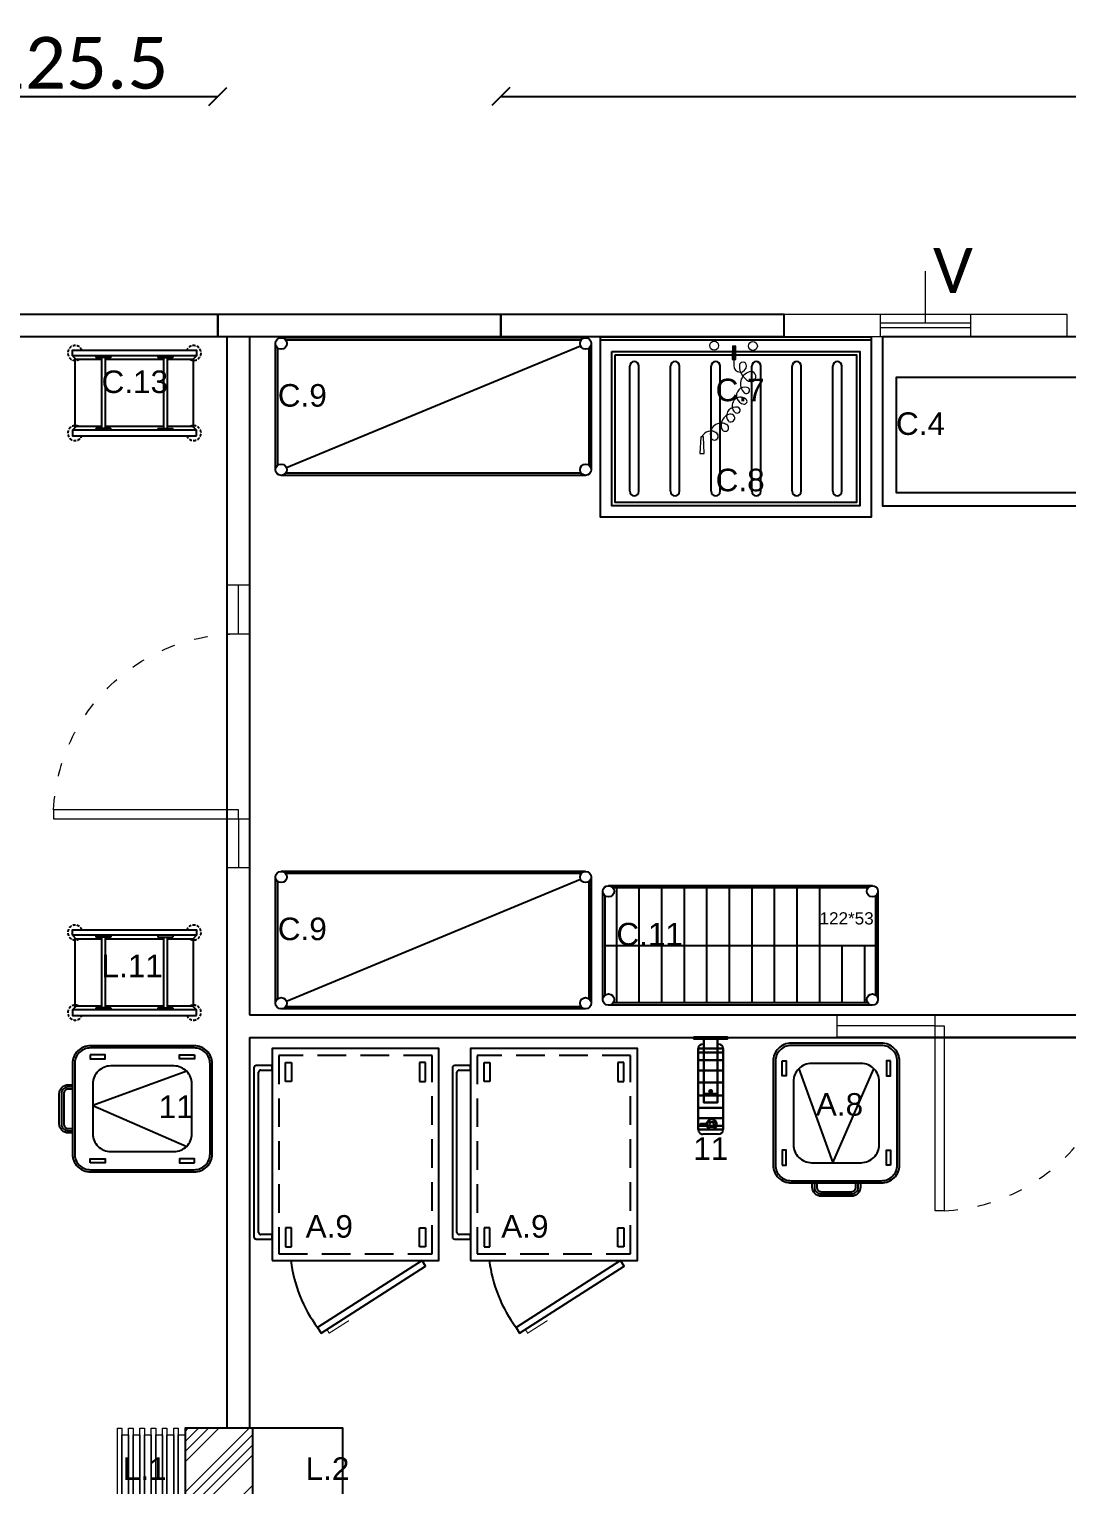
# Model space of a CAD drawing. Header units: millimetres. Extents: x -3516 to 33273, y -7531 to 724.
# Drawn here: x 19776 to 20236, y -2092 to -1446 of the extents above; entities that cross this region are included whole.
import ezdxf

# ---------------------------------------------------------------- set-up
doc = ezdxf.new("R2010")
doc.units = ezdxf.units.MM
for name, pattern in [('ACAD_ISO03W100', [30, 12, -18]), ('ACAD_ISO07W100', [3, 0, -3]), ('DASHED', [19.05, 12.7, -6.35]), ('HIDDEN', [0.375, 0.25, -0.125])]:
    doc.linetypes.add(name, pattern=pattern)
for name, color, linetype, lineweight in [('40x60 VAS', 155, 'Continuous', 15), ('DIS-100', 9, 'Continuous', 30), ('GRC- Yazı 1', 3, 'Continuous', 20), ('GRC-Ekipman', 4, 'Continuous', 25), ('KAPI', 37, 'Continuous', 15), ('YAZI', 9, 'Continuous', 20)]:
    doc.layers.add(name, color=color, linetype=linetype, lineweight=lineweight)
doc.layers.add('S2000-002 Çizgi', color=7, linetype='Continuous')
doc.styles.add('ekp-yazı', font='arial.ttf', dxfattribs={"height": 10})
doc.styles.add('VEFA', font='calibri.ttf')
doc.dimstyles.new('VEFA$0', dxfattribs={"dimtxt": 23, "dimasz": 8, "dimexe": 8, "dimexo": 20, "dimgap": 3, "dimtad": 1, "dimdec": 1, "dimdsep": 46, "dimtxsty": 'VEFA', "dimblk": 'OBLIQUE', "dimcen": 2.5, "dimclrd": 256, "dimclre": 256, "dimclrt": 8, "dimadec": 0, "dimazin": 0, "dimtfac": 1, "dimtdec": 1, "dimtix": 1, "dimtmove": 0, "dimatfit": 0, "dimldrblk": 'OBLIQUE', "dimfxl": 1, "dimarcsym": 0})

# ---------------------------------------------------------------- blocks, each defined once
blk = doc.blocks.new('A$Ccb6340a7')
at = {"layer": 'DIS-100', "lineweight": -2}
blk.add_lwpolyline([(10, 125.5), (10, 0), (0, 0), (0, 125.5)], close=True, dxfattribs=at)
blk = doc.blocks.new('A$C3c9ccc98')
at = {"layer": '40x60 VAS', "linetype": 'Continuous'}
for p, q in [((42.75, 19.14), (42.75, 29.14)), ((82.75, 19.14), (82.75, 29.14)), ((82.75, 25.14), (42.75, 25.14)), ((82.75, 23.14), (42.75, 23.14)), ((62.75, 23.14), (62.75, 0))]:
    blk.add_line(p, q, dxfattribs=at)
blk.add_lwpolyline([(125.5, 29.14), (0, 29.14), (0, 19.14), (125.5, 19.14)], close=True, dxfattribs=at)
blk = doc.blocks.new('_Oblique')
at = {"color": 0, "linetype": 'ByBlock', "lineweight": -2}
blk.add_line((-0.5, -0.5), (0.5, 0.5), dxfattribs=at)
blk = doc.blocks.new('*D118')
at = {"linetype": 'ACAD_ISO07W100', "lineweight": -2, "transparency": 16777216}
for p, q in [((19734.18, -1476.58), (19734.18, -1476.08)), ((19859.68, -1476.58), (19859.68, -1476.08))]:
    blk.add_line(p, q, dxfattribs=at)
at = {"linetype": 'Continuous', "lineweight": -2, "transparency": 16777216}
blk.add_line((19734.18, -1476.08), (19859.68, -1476.08), dxfattribs=at)
at = {"layer": 'Defpoints', "color": 0, "transparency": 16777216}
for p in [(19859.68, -1476.08), (19734.18, -1572.68), (19859.68, -1572.68)]:
    blk.add_point(p, dxfattribs=at)
at = {"lineweight": -2, "transparency": 16777216, "xscale": 8, "yscale": 8, "zscale": 8, "rotation": 180}
blk.add_blockref('_Oblique', (19734.18, -1476.08), dxfattribs=at)
at = {"lineweight": -2, "transparency": 16777216, "xscale": 8, "yscale": 8, "zscale": 8}
blk.add_blockref('_Oblique', (19859.68, -1476.08), dxfattribs=at)
at = {"color": 8, "transparency": 16777216, "insert": (19796.93, -1461.3), "char_height": 23, "attachment_point": 5, "style": 'VEFA', "bg_fill": 3, "box_fill_scale": 1.1, "bg_fill_color": 256, "bg_fill_true_color": 13158600, "bg_fill_transparency": 0}
blk.add_mtext('125.5', dxfattribs=at)
blk = doc.blocks.new('*D119')
at = {"linetype": 'ACAD_ISO07W100', "lineweight": -2, "transparency": 16777216}
for p, q in [((19985.18, -1476.58), (19985.18, -1476.08)), ((20738.18, -1476.58), (20738.18, -1476.08))]:
    blk.add_line(p, q, dxfattribs=at)
at = {"linetype": 'Continuous', "lineweight": -2, "transparency": 16777216}
blk.add_line((19985.18, -1476.08), (20738.18, -1476.08), dxfattribs=at)
at = {"layer": 'Defpoints', "color": 0, "transparency": 16777216}
for p in [(20738.18, -1476.08), (19985.18, -1572.68), (20738.18, -1572.68)]:
    blk.add_point(p, dxfattribs=at)
at = {"lineweight": -2, "transparency": 16777216, "xscale": 8, "yscale": 8, "zscale": 8, "rotation": 180}
blk.add_blockref('_Oblique', (19985.18, -1476.08), dxfattribs=at)
at = {"lineweight": -2, "transparency": 16777216, "xscale": 8, "yscale": 8, "zscale": 8}
blk.add_blockref('_Oblique', (20738.18, -1476.08), dxfattribs=at)
at = {"color": 8, "transparency": 16777216, "insert": (20361.68, -1461.3), "char_height": 23, "attachment_point": 5, "style": 'VEFA', "bg_fill": 3, "box_fill_scale": 1.1, "bg_fill_color": 256, "bg_fill_true_color": 13158600, "bg_fill_transparency": 0}
blk.add_mtext('753', dxfattribs=at)
blk = doc.blocks.new('K.Y.EVY.SPREY Ü.120-80')
at = {"lineweight": 0}
h = blk.add_hatch(color=149, dxfattribs=at)
h.paths.add_polyline_path([(48.7, -41.8, -0.025454), (48.86, -41.28, 0.278063), (44.82, -44.18), (45.28, -44.38, -0.265675)])
h.paths.add_polyline_path([(49.4, -41.27, 0.028094), (48.86, -41.28, 0.025454), (48.7, -41.8, -0.030609), (49.22, -41.77, -0.027259)])
h.paths.add_polyline_path([(49.4, -41.27, 0.027259), (49.22, -41.77, -0.171751), (51.94, -42.72), (51.94, -42.72), (51.94, -42.72, -1.347305), (49.26, -44.55, -0.147228), (49.22, -41.77, 0.030609), (48.7, -41.8, 0.138731), (48.79, -44.7, 1.347306), (52.25, -42.33, 0.162476)])
h.paths.add_polyline_path([(56.5, -39.04), (56.77, -38.62, 0.483116), (48.86, -41.28, -0.028094), (49.4, -41.27, -0.470681)])
at = {"color": 149, "lineweight": 0}
for p, q in [((58.44, -4.12), (58.39, -10.03)), ((58.44, -4.12), (58.39, -10.03)), ((60, -4.14), (58.44, -4.12)), ((60, -4.14), (58.44, -4.12)), ((59.1, -4.14), (59.01, -12.78)), ((59.94, -10.05), (60, -4.14)), ((59.94, -10.05), (60, -4.14)), ((44.51, -44.38), (44.04, -51.68)), ((44.51, -44.38), (44.04, -51.68)), ((45.58, -44.39), (44.51, -44.38)), ((45.58, -44.39), (44.51, -44.38)), ((45.9, -51.7), (45.58, -44.39)), ((45.9, -51.7), (45.58, -44.39)), ((44.04, -51.68), (45.9, -51.7))]:
    blk.add_line(p, q, dxfattribs=at)
at = {"color": 251, "lineweight": 0}
blk.add_line((58.39, -10.03), (59.94, -10.05), dxfattribs=at)
blk.add_line((58.39, -10.03), (59.94, -10.05), dxfattribs=at)
at = {"color": 251}
for p, q in [((13, -68.5), (13, -13)), ((17, -68.5), (17, -13)), ((31, -68.5), (31, -13)), ((35, -68.5), (35, -13)), ((49, -68.5), (49, -13)), ((53, -68.5), (53, -13)), ((67, -68.5), (67, -13)), ((71, -68.5), (71, -13)), ((85, -68.5), (85, -13)), ((89, -68.5), (89, -13)), ((103, -68.5), (103, -13)), ((107, -68.5), (107, -13))]:
    blk.add_line(p, q, dxfattribs=at)
for points in [[(0, 0), (120, 0), (120, -80), (0, -80)], [(0, 0), (120, 0), (120, -1.5), (0, -1.5)], [(5, -6.5), (115, -6.5), (115, -75), (5, -75)], [(6.5, -8), (113.5, -8), (113.5, -73.5), (6.5, -73.5)]]:
    blk.add_lwpolyline(points, close=True)
at = {"color": 149, "lineweight": 0}
for centre in [(50.36, -3.92), (67.51, -4.09)]:
    blk.add_circle(centre, 1.99, dxfattribs=at)
at = {"color": 251}
for centre, start, end in [((15, -13), 0, 180), ((33, -13), 0, 180), ((51, -13), 0, 180), ((69, -13), 0, 180), ((87, -13), 0, 180), ((105, -13), 0, 180), ((15, -68.5), 180, 0), ((33, -68.5), 180, 0), ((51, -68.5), 180, 0), ((69, -68.5), 180, 0), ((87, -68.5), 180, 0), ((105, -68.5), 180, 0)]:
    blk.add_arc(centre, 2, start, end, dxfattribs=at)
at = {"color": 149, "lineweight": 0}
for centre, radius, start, end in [((61.87, -12.81), 2.86, 179.43001, 359.43001), ((63.13, -12.82), 1.6, 359.43001, 179.43001), ((69.17, -12.88), 7.64, 179.43001, 242.03458), ((67.53, -20.83), 5.53, 105.76632, 225.7833), ((66.64, -17.65), 2.23, 242.03458, 105.76632), ((64.04, -26.08), 3.8, 74.94983, 261.67628), ((64.66, -23.77), 1.41, 225.7833, 74.94983), ((59.63, -35.02), 3.77, 86.01564, 220.67721), ((62.11, -30.62), 3.83, 52.40892, 229.11119), ((60.5, -32.49), 1.37, 229.11119, 116.32433), ((63.68, -28.59), 1.26, 261.67628, 52.40892), ((53.46, -43.12), 4.83, 57.01034, 197.57947), ((58.46, -39.14), 4.98, 103.11986, 200.77428), ((57.73, -36.01), 1.76, 236.80878, 103.11986), ((48.83, -46.11), 4.31, 51.245, 156.7533), ((50.47, -44.07), 1.7, 197.57947, 51.245), ((55.25, -40.36), 1.54, 200.77428, 57.01034)]:
    blk.add_arc(centre, radius, start, end, dxfattribs=at)
blk.add_solid([(59.94, -10.05), (58.39, -10.03), (60, -4.14), (58.44, -4.12)], dxfattribs=at)
blk = doc.blocks.new('istif rafı düz 137-61')
at = {"ltscale": 5}
for p, q in [((65.99, 0), (-68.99, 0)), ((63.99, -1), (-67.01, -1)), ((65.99, -61), (-69.01, -61)), ((63.99, -60), (-67.01, -60))]:
    blk.add_line(p, q, dxfattribs=at)
for p, q in [((-71.51, -58.5), (-71.51, -2.5)), ((-70.51, -56.5), (-70.51, -4.5)), ((67.49, -4.5), (67.49, -56.5)), ((67.49, -56.5), (67.49, -4.5)), ((68.49, -2.5), (68.49, -58.5))]:
    blk.add_line(p, q)
at = {"color": 149, "ltscale": 5}
blk.add_line((-66.7, -57.52), (63.69, -3.48), dxfattribs=at)
at = {"ltscale": 5}
for centre in [(-69.01, -2.5), (65.99, -2.5), (-69.01, -58.5), (65.99, -58.5)]:
    blk.add_circle(centre, 2.5, dxfattribs=at)
blk = doc.blocks.new('A$Cf11adf9e')
at = {"color": 7, "ltscale": 5}
for p, q in [((119.5, 53), (2.51, 53)), ((117.5, 52), (4.5, 52)), ((119.5, 0), (2.5, 0)), ((117.5, 1), (4.5, 1))]:
    blk.add_line(p, q, dxfattribs=at)
at = {"color": 149, "ltscale": 5}
for p, q in [((6, 52), (6, 1)), ((16, 52), (16, 1)), ((26, 52), (26, 1)), ((36, 52), (36, 1)), ((46, 52), (46, 1)), ((56, 52), (56, 1)), ((66, 52), (66, 1)), ((76, 52), (76, 1)), ((86, 52), (86, 1)), ((96, 52), (96, 1)), ((1, 26.5), (121, 26.5)), ((106, 26.5), (106, 1)), ((116, 26.5), (116, 1))]:
    blk.add_line(p, q, dxfattribs=at)
at = {"color": 7}
for p, q in [((0, 2.5), (0, 50.5)), ((1, 4.5), (1, 48.5)), ((121, 48.5), (121, 4.5)), ((121, 4.5), (121, 48.5)), ((122, 50.5), (122, 2.5))]:
    blk.add_line(p, q, dxfattribs=at)
at = {"color": 7, "ltscale": 5}
for centre in [(2.5, 50.5), (119.5, 50.5), (2.5, 2.5), (119.5, 2.5)]:
    blk.add_circle(centre, 2.5, dxfattribs=at)
at = {"layer": 'GRC- Yazı 1', "color": 242, "true_color": 0xcd2027, "style": 'ekp-yazı'}
blk.add_text('122*53', height=5.425, dxfattribs=at).set_placement((96.08, 35.79))
blk = doc.blocks.new('Nötr Servis Ünit. L150')
at = {"lineweight": 0}
h = blk.add_hatch(dxfattribs=at)
h.set_pattern_fill('ANSI34', color=251, style=0)
h.set_pattern_definition([(45, (-4685.962, -917.217), (-13.470384, 13.470384), []), (45, (-4681.472, -917.217), (-13.470384, 13.470384), []), (45, (-4676.982, -917.217), (-13.470384, 13.470384), []), (45, (-4672.492, -917.217), (-13.470384, 13.470384), [])])
h.paths.add_polyline_path([(0, -40), (0, -70), (-150, -70), (-150, -40)])
for points in [[(-150, 0), (0, 0), (0, -70), (-150, -70)], [(-150, -40), (0, -40), (0, -70), (-150, -70)]]:
    blk.add_lwpolyline(points, close=True)
at = {"color": 45, "lineweight": 0}
for points in [[(-147, -73), (-3, -73), (-3, -70), (-147, -70)], [(-150, -75), (0, -75), (0, -73), (-150, -73)], [(-147, -78), (-3, -78), (-3, -75), (-147, -75)], [(-150, -80), (0, -80), (0, -78), (-150, -78)], [(-150, -85), (0, -85), (0, -83), (-150, -83)], [(-147, -83), (-3, -83), (-3, -80), (-147, -80)], [(-150, -90), (0, -90), (0, -88), (-150, -88)], [(-147, -88), (-3, -88), (-3, -85), (-147, -85)], [(-147, -88), (-3, -88), (-3, -85), (-147, -85)], [(-147, -88), (-3, -88), (-3, -85), (-147, -85)], [(-147, -93), (-3, -93), (-3, -90), (-147, -90)], [(-147, -93), (-3, -93), (-3, -90), (-147, -90)], [(-150, -95), (0, -95), (0, -93), (-150, -93)], [(-147, -98), (-3, -98), (-3, -95), (-147, -95)], [(-150, -100), (0, -100), (0, -98), (-150, -98)]]:
    blk.add_lwpolyline(points, close=True, dxfattribs=at)
blk = doc.blocks.new('ARB. GN 1.1 17 raflı')
at = {"ltscale": 5}
for p, q in [((-35.52, 0), (-33.87, -1.65)), ((-2.48, 0), (-4.13, -1.65)), ((-3.72, -1.24), (-34.28, -1.24)), ((-33.87, -1.65), (-33.87, -12.92)), ((-4.13, -1.65), (-4.13, -12.92)), ((-33.87, -14.58), (-33.87, -40.42)), ((-4.13, -14.58), (-4.13, -40.42)), ((-33.87, -42.08), (-33.87, -53.74)), ((-4.13, -42.08), (-4.13, -53.74)), ((-35.52, -55), (-33.87, -53.35)), ((-3.72, -53.76), (-34.28, -53.76)), ((-2.48, -55), (-4.13, -53.35))]:
    blk.add_line(p, q, dxfattribs=at)
at = {"color": 253, "ltscale": 5}
for p, q in [((-35.52, -10.45), (-34.7, -10.45)), ((-34.7, -17.05), (-34.7, -10.45)), ((-3.3, -17.05), (-3.3, -10.45)), ((-3.3, -10.45), (-2.48, -10.45)), ((-35.52, -17.05), (-34.7, -17.05)), ((-34.7, -12.92), (-3.3, -12.92)), ((-34.7, -14.58), (-3.3, -14.58)), ((-3.3, -17.05), (-2.48, -17.05)), ((-35.52, -37.95), (-34.7, -37.95)), ((-34.7, -37.95), (-34.7, -44.55)), ((-3.3, -37.95), (-3.3, -44.55)), ((-3.3, -37.95), (-2.48, -37.95)), ((-35.52, -44.55), (-34.7, -44.55)), ((-34.7, -40.42), (-3.3, -40.42)), ((-34.7, -42.08), (-3.3, -42.08)), ((-3.3, -44.55), (-2.48, -44.55))]:
    blk.add_line(p, q, dxfattribs=at)
at = {"ltscale": 5}
for points in [[(-35.52, -55), (-38, -55), (-38, 0), (-35.52, 0)], [(0, 0), (-2.48, 0), (-2.48, -55), (0, -55)]]:
    blk.add_lwpolyline(points, close=True, dxfattribs=at)
at = {"color": 253, "linetype": 'HIDDEN', "ltscale": 5}
for centre, start, end in [((-36.76, -1.24), 331.04498, 247.97569), ((-1.24, -1.24), 292.02431, 208.95502), ((-36.76, -53.76), 112.02431, 28.95502), ((-1.24, -53.76), 151.04498, 67.97569)]:
    blk.add_arc(centre, 3.3, start, end, dxfattribs=at)
blk = doc.blocks.new('ASDQ1234142')
at = {"layer": 'KAPI'}
for p, q in [((177899.03, 120461.11), (177899.03, 120451.11)), ((177981.03, 120461.11), (177981.03, 120451.11)), ((177899.03, 120456.11), (177877.28, 120456.11)), ((177981.03, 120456.11), (178002.78, 120456.11))]:
    blk.add_line(p, q, dxfattribs=at)
at = {"layer": 'KAPI', "linetype": 'Continuous', "ltscale": 0.5}
blk.add_lwpolyline([(177981.03, 120456.11), (177977.03, 120456.11), (177977.03, 120538.11), (177981.03, 120538.11), (177981.03, 120456.11)], dxfattribs=at)
at = {"layer": 'KAPI'}
blk.add_lwpolyline([(177877.28, 120451.11), (178002.78, 120451.11), (178002.78, 120461.11), (177877.28, 120461.11)], close=True, dxfattribs=at)
at = {"layer": 'KAPI', "linetype": 'ACAD_ISO03W100', "ltscale": 0.5}
blk.add_arc((177981.22, 120456.03), 82.18, 92.91666, 179.94754, dxfattribs=at)
blk = doc.blocks.new('ASDQ2WE1241245')
at = {"layer": 'KAPI', "color": 3}
for p, q in [((178099.81, 119041.46), (178099.81, 119051.46)), ((178263.81, 119041.46), (178263.81, 119051.46)), ((178099.81, 119046.46), (178056.31, 119046.46)), ((178263.81, 119046.46), (178307.31, 119046.46))]:
    blk.add_line(p, q, dxfattribs=at)
blk.add_lwpolyline([(178056.31, 119051.46), (178307.31, 119051.46), (178307.31, 119041.46), (178056.31, 119041.46)], close=True, dxfattribs=at)
at = {"layer": 'KAPI', "color": 3, "linetype": 'Continuous', "ltscale": 0.5}
for points in [[(178099.81, 119046.46), (178103.81, 119046.46), (178103.81, 118964.46), (178099.81, 118964.46), (178099.81, 119046.46)], [(178263.81, 119046.46), (178259.81, 119046.46), (178259.81, 118964.46), (178263.81, 118964.46), (178263.81, 119046.46)]]:
    blk.add_lwpolyline(points, dxfattribs=at)
at = {"layer": 'KAPI', "color": 3, "linetype": 'ACAD_ISO03W100', "ltscale": 0.5}
for centre, start, end in [((178099.63, 119046.53), 272.91666, 359.94754), ((178263.99, 119046.53), 180.05246, 267.08334)]:
    blk.add_arc(centre, 82.18, start, end, dxfattribs=at)
blk = doc.blocks.new('A$C131D4DE8')
at = {"layer": 'S2000-002 Çizgi'}
for p, q in [((0, 118.04), (0, 117.04)), ((0, 117.04), (0, 43.03)), ((8, 119.04), (1, 119.04)), ((3, 117.04), (8, 117.04)), ((8, 117.04), (8, 119.04)), ((2, 45.03), (2, 116.04)), ((1, 42.03), (8, 42.03)), ((8, 44.03), (3, 44.03)), ((8, 42.03), (8, 44.03))]:
    blk.add_line(p, q, dxfattribs=at)
for points in [[(8, 32.53), (82, 32.53), (82, 126.53), (8, 126.53)], [(29.79, 0.36), (76.12, 30.01), (74.5, 32.53), (28.18, 2.89)]]:
    blk.add_lwpolyline(points, close=True, dxfattribs=at)
at = {"layer": 'S2000-002 Çizgi', "linetype": 'DASHED'}
for points in [[(11, 35.53), (79, 35.53), (79, 123.53), (11, 123.53)], [(14.01, 120.41), (16.62, 120.41), (16.62, 111.98), (14.01, 111.98)], [(75.99, 120.41), (73.38, 120.41), (73.38, 111.98), (75.99, 111.98)], [(14.01, 38.66), (16.62, 38.66), (16.62, 47.09), (14.01, 47.09)], [(75.99, 38.66), (73.38, 38.66), (73.38, 47.09), (75.99, 47.09)]]:
    blk.add_lwpolyline(points, close=True, dxfattribs=at)
at = {"layer": 'S2000-002 Çizgi', "const_width": 0.5}
blk.add_lwpolyline([(32.32, 1.98), (33.36, 0.35), (40.33, 4.78), (42.11, 5.91)], dxfattribs=at)
at = {"layer": 'S2000-002 Çizgi'}
for centre, radius, start, end in [((1, 118.04), 1, 90, 180), ((3, 116.04), 1, 90, 180), ((1, 43.03), 1, 180, 270), ((3, 45.03), 1, 180, 270), ((78.52, 40.2), 62.66, 187.02959, 216.54948)]:
    blk.add_arc(centre, radius, start, end, dxfattribs=at)
blk = doc.blocks.new('mutfak hortumu.')
for p, q in [((-3.5, 0), (3.5, 0)), ((-5.5, -37.98), (-5.5, -2)), ((5.5, -2), (5.5, -37.98)), ((-3, -39.98), (-3.5, -39.98)), ((3.5, -39.98), (3, -39.98))]:
    blk.add_line(p, q)
at = {"color": 251}
for p, q in [((-2.62, -3.59, 147.29), (-1.78, -2.43, 147.29)), ((-2.62, -5.02, 147.29), (-2.62, -3.59, 147.29)), ((-1.78, -6.18, 147.29), (-2.62, -5.02, 147.29)), ((-1.78, -2.43, 147.29), (-0.42, -1.99, 147.29)), ((-0.42, -6.62, 147.29), (-1.78, -6.18, 147.29)), ((-0.8, -3.26, 154.49), (-1.34, -3.8, 154.49)), ((-1.34, -3.8, 154.49), (-1.34, -4.57, 154.49)), ((-1.34, -4.57, 154.49), (-0.8, -5.11, 154.49)), ((-0.04, -3.26, 154.49), (-0.8, -3.26, 154.49)), ((-0.8, -5.11, 154.49), (-0.04, -5.11, 154.49)), ((-0.42, -1.99, 147.29), (0.94, -2.43, 147.29)), ((0.94, -6.18, 147.29), (-0.42, -6.62, 147.29)), ((0.5, -3.8, 154.49), (-0.04, -3.26, 154.49)), ((-0.04, -5.11, 154.49), (0.5, -4.57, 154.49)), ((0.5, -4.57, 154.49), (0.5, -3.8, 154.49)), ((0.94, -2.43, 147.29), (1.78, -3.59, 147.29)), ((1.78, -5.02, 147.29), (0.94, -6.18, 147.29)), ((1.78, -3.59, 147.29), (1.78, -5.02, 147.29)), ((-3, -39.98), (-3, -17.88)), ((-3, -17.88), (3, -17.88)), ((3, -17.88), (3, -39.98)), ((-7.5, -43), (-7.5, -42.3)), ((-3, -42.3), (-7.5, -42.3)), ((7.5, -43), (-7.5, -43)), ((-3, -42.3), (-3, -39.98)), ((3, -42.3), (-3, -42.3)), ((-3, -42.3), (-3, -42.3)), ((3, -42.3), (3, -39.98)), ((7.5, -42.3), (3, -42.3)), ((3, -42.3), (3, -42.3)), ((7.5, -43), (7.5, -42.3))]:
    blk.add_line(p, q, dxfattribs=at)
for centre, start, end in [((-3.5, -2), 90, 180), ((3.5, -2), 360, 90), ((-3.5, -37.98), 180, 270), ((3.5, -37.98), 270, 360)]:
    blk.add_arc(centre, 2, start, end)
blk.add_point((0, -43), dxfattribs=at)
for points in [[(5.5, -2, 170.15), (-5.5, -2, 170.15), (-5.5, -2, 175.85), (5.5, -2, 175.85)], [(5.5, -2, 175.85), (-5.5, -2, 175.85), (-5.5, -3.76, 181.27), (5.5, -3.76, 181.27)], [(5.5, -3.76, 164.73), (-5.5, -3.76, 164.73), (-5.5, -2, 170.15), (5.5, -2, 170.15)], [(-5.5, -3.76, 181.27), (-5.5, -7.11, 185.88), (5.5, -7.11, 185.88), (5.5, -3.76, 181.27)], [(5.5, -7.11, 160.12), (-5.5, -7.11, 160.12), (-5.5, -3.76, 164.73), (5.5, -3.76, 164.73)], [(5.5, -7.11, 185.88), (-5.5, -7.11, 185.88), (-5.5, -11.72, 189.23), (5.5, -11.72, 189.23)], [(-5.5, -11.72, 156.77), (-5.5, -7.11, 160.12), (5.5, -7.11, 160.12), (5.5, -11.72, 156.77)], [(5.5, -11.72, 189.23), (-5.5, -11.72, 189.23), (-5.5, -17.14, 190.99), (5.5, -17.14, 190.99)], [(-5.5, -17.14, 155.01), (-5.5, -11.72, 156.77), (5.5, -11.72, 156.77), (5.5, -17.14, 155.01)], [(-5.5, -17.14, 190.99), (-5.5, -22.84, 190.99), (5.5, -22.84, 190.99), (5.5, -17.14, 190.99)], [(-5.5, -22.84, 155.01), (-5.5, -17.14, 155.01), (5.5, -17.14, 155.01), (5.5, -22.84, 155.01)], [(5.5, -22.84, 190.99), (-5.5, -22.84, 190.99), (-5.5, -28.26, 189.23), (5.5, -28.26, 189.23)], [(-5.5, -22.84, 155.01), (5.5, -22.84, 155.01), (5.5, -28.26, 156.77), (-5.5, -28.26, 156.77)], [(-5.5, -32.87, 185.88), (5.5, -32.87, 185.88), (5.5, -28.26, 189.23), (-5.5, -28.26, 189.23)], [(-5.5, -28.26, 156.77), (5.5, -28.26, 156.77), (5.5, -32.87, 160.12), (-5.5, -32.87, 160.12)], [(-5.5, -36.22, 181.27), (5.5, -36.22, 181.27), (5.5, -32.87, 185.88), (-5.5, -32.87, 185.88)], [(-5.5, -32.87, 160.12), (5.5, -32.87, 160.12), (5.5, -36.22, 164.73), (-5.5, -36.22, 164.73)], [(-5.5, -37.98, 175.85), (5.5, -37.98, 175.85), (5.5, -36.22, 181.27), (-5.5, -36.22, 181.27)], [(-5.5, -36.22, 164.73), (5.5, -36.22, 164.73), (5.5, -37.98, 170.15), (-5.5, -37.98, 170.15)], [(-5.5, -37.98, 170.15), (5.5, -37.98, 170.15), (5.5, -37.98, 175.85), (-5.5, -37.98, 175.85)]]:
    blk.add_3dface(points)
at = {"invisible_edges": 6}
for points in [[(-5.5, -2, 175.85), (-5.5, -3.76, 181.27), (-5.5, -19.99, 173), (-5.5, -2, 175.85)], [(-5.5, -2, 170.15), (-5.5, -2, 175.85), (-5.5, -19.99, 173), (-5.5, -2, 170.15)], [(-5.5, -3.76, 164.73), (-5.5, -2, 170.15), (-5.5, -19.99, 173), (-5.5, -3.76, 164.73)], [(-5.5, -3.76, 181.27), (-5.5, -7.11, 185.88), (-5.5, -19.99, 173), (-5.5, -3.76, 181.27)], [(-5.5, -7.11, 160.12), (-5.5, -3.76, 164.73), (-5.5, -19.99, 173), (-5.5, -7.11, 160.12)], [(5.5, -3.76, 164.73), (5.5, -2, 170.15), (5.5, -19.99, 173), (5.5, -3.76, 164.73)], [(5.5, -2, 170.15), (5.5, -2, 175.85), (5.5, -19.99, 173), (5.5, -2, 170.15)], [(5.5, -2, 175.85), (5.5, -3.76, 181.27), (5.5, -19.99, 173), (5.5, -2, 175.85)], [(5.5, -7.11, 160.12), (5.5, -3.76, 164.73), (5.5, -19.99, 173), (5.5, -7.11, 160.12)], [(5.5, -3.76, 181.27), (5.5, -7.11, 185.88), (5.5, -19.99, 173), (5.5, -3.76, 181.27)], [(-5.5, -7.11, 185.88), (-5.5, -11.72, 189.23), (-5.5, -19.99, 173), (-5.5, -7.11, 185.88)], [(-5.5, -11.72, 156.77), (-5.5, -7.11, 160.12), (-5.5, -19.99, 173), (-5.5, -11.72, 156.77)], [(-5.5, -11.72, 189.23), (-5.5, -17.14, 190.99), (-5.5, -19.99, 173), (-5.5, -11.72, 189.23)], [(-5.5, -17.14, 155.01), (-5.5, -11.72, 156.77), (-5.5, -19.99, 173), (-5.5, -17.14, 155.01)], [(5.5, -11.72, 156.77), (5.5, -7.11, 160.12), (5.5, -19.99, 173), (5.5, -11.72, 156.77)], [(5.5, -7.11, 185.88), (5.5, -11.72, 189.23), (5.5, -19.99, 173), (5.5, -7.11, 185.88)], [(5.5, -17.14, 155.01), (5.5, -11.72, 156.77), (5.5, -19.99, 173), (5.5, -17.14, 155.01)], [(5.5, -11.72, 189.23), (5.5, -17.14, 190.99), (5.5, -19.99, 173), (5.5, -11.72, 189.23)], [(-5.5, -17.14, 190.99), (-5.5, -22.84, 190.99), (-5.5, -19.99, 173), (-5.5, -17.14, 190.99)], [(-5.5, -22.84, 155.01), (-5.5, -17.14, 155.01), (-5.5, -19.99, 173), (-5.5, -22.84, 155.01)], [(5.5, -22.84, 155.01), (5.5, -17.14, 155.01), (5.5, -19.99, 173), (5.5, -22.84, 155.01)], [(5.5, -17.14, 190.99), (5.5, -22.84, 190.99), (5.5, -19.99, 173), (5.5, -17.14, 190.99)], [(-5.5, -28.26, 156.77), (-5.5, -22.84, 155.01), (-5.5, -19.99, 173), (-5.5, -28.26, 156.77)], [(-5.5, -32.87, 160.12), (-5.5, -28.26, 156.77), (-5.5, -19.99, 173), (-5.5, -32.87, 160.12)], [(-5.5, -36.22, 164.73), (-5.5, -32.87, 160.12), (-5.5, -19.99, 173), (-5.5, -36.22, 164.73)], [(-5.5, -37.98, 170.15), (-5.5, -36.22, 164.73), (-5.5, -19.99, 173), (-5.5, -37.98, 170.15)], [(-5.5, -37.98, 175.85), (-5.5, -37.98, 170.15), (-5.5, -19.99, 173), (-5.5, -37.98, 175.85)], [(-5.5, -36.22, 181.27), (-5.5, -37.98, 175.85), (-5.5, -19.99, 173), (-5.5, -36.22, 181.27)], [(-5.5, -32.87, 185.88), (-5.5, -36.22, 181.27), (-5.5, -19.99, 173), (-5.5, -32.87, 185.88)], [(-5.5, -28.26, 189.23), (-5.5, -32.87, 185.88), (-5.5, -19.99, 173), (-5.5, -28.26, 189.23)], [(-5.5, -22.84, 190.99), (-5.5, -28.26, 189.23), (-5.5, -19.99, 173), (-5.5, -22.84, 190.99)], [(5.5, -22.84, 190.99), (5.5, -28.26, 189.23), (5.5, -19.99, 173), (5.5, -22.84, 190.99)], [(5.5, -28.26, 189.23), (5.5, -32.87, 185.88), (5.5, -19.99, 173), (5.5, -28.26, 189.23)], [(5.5, -32.87, 185.88), (5.5, -36.22, 181.27), (5.5, -19.99, 173), (5.5, -32.87, 185.88)], [(5.5, -36.22, 181.27), (5.5, -37.98, 175.85), (5.5, -19.99, 173), (5.5, -36.22, 181.27)], [(5.5, -37.98, 175.85), (5.5, -37.98, 170.15), (5.5, -19.99, 173), (5.5, -37.98, 175.85)], [(5.5, -37.98, 170.15), (5.5, -36.22, 164.73), (5.5, -19.99, 173), (5.5, -37.98, 170.15)], [(5.5, -36.22, 164.73), (5.5, -32.87, 160.12), (5.5, -19.99, 173), (5.5, -36.22, 164.73)], [(5.5, -32.87, 160.12), (5.5, -28.26, 156.77), (5.5, -19.99, 173), (5.5, -32.87, 160.12)], [(5.5, -28.26, 156.77), (5.5, -22.84, 155.01), (5.5, -19.99, 173), (5.5, -28.26, 156.77)]]:
    blk.add_3dface(points, dxfattribs=at)
at = {"color": 251}
for points in [[(-2.32, -5.32, 154.49), (-2.32, -5.32, 150.89), (-2.32, -3.29, 150.89), (-2.32, -3.29, 154.49)], [(-2.32, -5.32, 150.89), (-2.32, -5.32, 150.89), (-2.32, -5.32, 150.89), (-2.32, -3.29, 150.89)], [(-2.32, -3.29, 154.49), (-2.32, -3.29, 150.89), (1.48, -3.29, 150.89), (1.48, -3.29, 154.49)], [(-2.32, -3.29, 150.89), (-2.32, -5.32, 150.89), (1.48, -5.32, 150.89), (1.48, -3.29, 150.89)], [(1.48, -3.29, 154.49), (1.48, -3.29, 154.49), (-2.32, -3.29, 154.49)], [(1.48, -3.29, 154.49), (1.48, -5.32, 154.49), (-2.32, -5.32, 154.49), (-2.32, -3.29, 154.49)], [(1.48, -5.32, 154.49), (1.48, -5.32, 150.89), (-2.32, -5.32, 150.89), (-2.32, -5.32, 154.49)], [(1.48, -5.32, 150.89), (1.48, -5.32, 150.89), (-2.32, -5.32, 150.89)], [(1.48, -3.29, 154.49), (1.48, -3.29, 150.89), (1.48, -3.29, 154.49)], [(1.48, -3.29, 150.89), (1.48, -5.32, 150.89), (1.48, -5.32, 154.49), (1.48, -3.29, 154.49)], [(1.98, -4.05, 152.49), (3.98, -4.05, 163.49), (3.98, -4.55, 163.49), (1.98, -4.55, 152.49)], [(2.48, -4.05, 152.49), (1.98, -4.05, 152.49), (3.98, -4.05, 163.49), (4.48, -4.05, 163.49)], [(1.98, -4.55, 152.49), (2.48, -4.55, 152.49), (4.48, -4.55, 163.49), (3.98, -4.55, 163.49)], [(2.48, -4.05, 152.49), (4.48, -4.05, 163.49), (4.48, -4.55, 163.49), (2.48, -4.55, 152.49)], [(4.48, -4.05, 163.49), (3.98, -4.05, 163.49), (3.98, -4.55, 163.49), (4.48, -4.55, 163.49)], [(3, -13.99, 196), (3, -17.99, 193.25), (-3, -17.99, 193.25), (-3, -13.99, 196)], [(-3, -17.99, 193.25), (-3, -13.99, 196), (-3, -42.3, 196), (-3, -40.8, 193.25)], [(3, -42.3, 196), (3, -13.99, 196), (-3, -13.99, 196), (-3, -42.3, 196)], [(-3, -17.99, 152.25), (-3, -13.99, 150), (-3, -42.3, 150), (-3, -40.8, 152.25)], [(3, -42.3, 150), (3, -13.99, 150), (-3, -13.99, 150), (-3, -42.3, 150)], [(-0.34, -18.41, 191), (-0.68, -18.99, 191), (-0.68, -18.99, 193.25), (-0.34, -18.41, 193.25)], [(-0.34, -18.41, 150.09), (-0.68, -18.99, 150.09), (-0.68, -18.99, 155), (-0.34, -18.41, 155)], [(-0.68, -18.99, 191), (-0.34, -19.58, 191), (-0.34, -19.58, 193.25), (-0.68, -18.99, 193.25)], [(-0.68, -18.99, 150.09), (-0.34, -19.58, 150.09), (-0.34, -19.58, 155), (-0.68, -18.99, 155)], [(-0.34, -18.41, 191), (-0.34, -18.41, 193.25), (0.34, -18.41, 193.25), (0.34, -18.41, 191)], [(-0.34, -18.41, 150.09), (-0.34, -18.41, 155), (0.34, -18.41, 155), (0.34, -18.41, 150.09)], [(0.68, -18.99, 191), (0.34, -18.41, 191), (0.34, -18.41, 193.25), (0.68, -18.99, 193.25)], [(0.68, -18.99, 150.09), (0.34, -18.41, 150.09), (0.34, -18.41, 155), (0.68, -18.99, 155)], [(0.68, -18.99, 191), (0.68, -18.99, 193.25), (0.34, -19.58, 193.25), (0.34, -19.58, 191)], [(0.68, -18.99, 150.09), (0.68, -18.99, 155), (0.34, -19.58, 155), (0.34, -19.58, 150.09)], [(3, -17.99, 193.25), (3, -13.99, 196), (3, -42.3, 196), (3, -40.8, 193.25)], [(3, -17.99, 152.25), (3, -13.99, 150), (3, -42.3, 150), (3, -40.8, 152.25)], [(-0.34, -19.58, 191), (0.34, -19.58, 191), (0.34, -19.58, 193.25), (-0.34, -19.58, 193.25)], [(-0.34, -19.58, 150.09), (0.34, -19.58, 150.09), (0.34, -19.58, 155), (-0.34, -19.58, 155)], [(7.5, -42.3, 150), (-7.5, -42.3, 150), (-7.5, -42.3, 196), (7.5, -42.3, 196)], [(-7.5, -42.3, 150), (-7.5, -42.3, 196), (-7.5, -43, 196), (-7.5, -43, 150)], [(7.5, -43, 196), (7.5, -42.3, 196), (-7.5, -42.3, 196), (-7.5, -43, 196)], [(7.5, -43, 150), (7.5, -42.3, 150), (-7.5, -42.3, 150), (-7.5, -43, 150)], [(7.5, -43, 150), (-7.5, -43, 150), (-7.5, -43, 196), (7.5, -43, 196)], [(-3, -40.8, 152.25), (-3, -42.3, 150), (-3, -42.3, 196), (-3, -40.8, 193.25)], [(3, -40.8, 152.25), (3, -42.3, 150), (3, -42.3, 196), (3, -40.8, 193.25)], [(7.5, -42.3, 150), (7.5, -42.3, 196), (7.5, -43, 196), (7.5, -43, 150)]]:
    blk.add_3dface(points, dxfattribs=at)
blk = doc.blocks.new('Rubbermaid.240lt')
at = {"color": 251}
for p, q in [((11.34, 56.53), (26.5, 14.87)), ((26.5, 14.87), (44.66, 56.53))]:
    blk.add_line(p, q, dxfattribs=at)
for points in [[(0, 59.87), (0, 13.87, 0.414214), (8, 5.87), (48, 5.87, 0.414214), (56, 13.87), (56, 59.87, 0.414214), (48, 67.87), (8, 67.87, 0.414214)], [(1, 59.87), (1, 13.87, 0.414214), (8, 6.87), (48, 6.87, 0.414214), (55, 13.87), (55, 59.87, 0.414214), (48, 66.87), (8, 66.87, 0.414214)]]:
    blk.add_lwpolyline(points, format="xyb", close=True)
for points in [[(3.99, 60.06), (5.77, 60.06), (5.77, 53.32), (3.99, 53.32)], [(52.01, 60.06), (50.23, 60.06), (50.23, 53.32), (52.01, 53.32)], [(3.99, 13.69), (5.77, 13.69), (5.77, 20.43), (3.99, 20.43)], [(52.01, 13.69), (50.23, 13.69), (50.23, 20.43), (52.01, 20.43)]]:
    blk.add_lwpolyline(points, close=True, dxfattribs=at)
for points in [[(9, 50.87), (9, 22.87, 0.414214), (17, 14.87), (39, 14.87, 0.414214), (47, 22.87), (47, 50.87, 0.414214), (39, 58.87), (17, 58.87, 0.414214)], [(19.3, 5.87), (19.3, 4, 0.414214), (21.3, 2), (34.7, 2, 0.414214), (36.7, 4), (36.7, 5.87), (38.7, 5.87), (38.7, 4, -0.414214), (34.7, 0), (21.3, 0, -0.414214), (17.3, 4), (17.3, 5.87)]]:
    blk.add_lwpolyline(points, format="xyb", close=True, dxfattribs=at)
blk.add_lwpolyline([(18.3, 5.87), (18.3, 4, 0.414214), (21.3, 1), (34.7, 1, 0.414214), (37.7, 4), (37.7, 5.87)], format="xyb", dxfattribs=at)

msp = doc.modelspace()

# ---------------------------------------------------------------- linework, layer by layer
for p, q in [((19863.761, -1582.685), (19863.761, -2066.685)), ((19873.761, -1582.685), (19873.761, -1883.392)), ((19873.761, -1883.392), (20861.438, -1883.392)), ((19873.761, -1893.392), (19873.761, -2066.685)), ((19873.761, -1893.392), (20861.438, -1893.392))]:
    msp.add_line(p, q)
at = {"layer": 'GRC-Ekipman'}
for points in [[(20274.438, -1582.685), (20154.438, -1582.685), (20154.438, -1657.685), (20274.438, -1657.685)], [(20274.438, -1600.685), (20160.438, -1600.685), (20160.438, -1651.685), (20274.438, -1651.685)]]:
    msp.add_lwpolyline(points, close=True, dxfattribs=at)

# ---------------------------------------------------------------- block references
at = {"xscale": -1}
for name, p, rotation in [('A$C3c9ccc98', (20110.682, -1553.55), 180), ('ASDQ1234142', (140325.017, 176184.598), 90)]:
    msp.add_blockref(name, p, dxfattribs=dict(at, rotation=rotation))
at = {"rotation": 90}
for p in [(19859.682, -1582.685), (19985.182, -1582.685), (20110.682, -1582.685)]:
    msp.add_blockref('A$Ccb6340a7', p, dxfattribs=at)
msp.add_blockref('ASDQ2WE1241245', (-157921.996, -120934.786))
at = {"layer": 'GRC-Ekipman'}
for name, p, rotation in [('ARB. GN 1.1 17 raflı', (19850.249, -1626.62), 270), ('ARB. GN 1.1 17 raflı', (19850.249, -1883.66), 270), ('Rubbermaid.240lt', (19789.389, -1897.091, 0), 270), ('mutfak hortumu.', (20078.242, -1936.33), 180)]:
    msp.add_blockref(name, p, dxfattribs=dict(at, rotation=rotation))
for name, p in [('istif rafı düz 137-61', (19956.826, -1583.151)), ('K.Y.EVY.SPREY Ü.120-80', (20029.438, -1582.685)), ('istif rafı düz 137-61', (19956.826, -1819.783)), ('A$Cf11adf9e', (20030.434, -1879.116)), ('Rubbermaid.240lt', (20105.962, -1963.846, 0))]:
    msp.add_blockref(name, p, dxfattribs=at)
at = {"layer": 'GRC-Ekipman', "xscale": -1, "rotation": 270}
msp.add_blockref('Nötr Servis Ünit. L150', (19915.182, -2066.685), dxfattribs=at)
at = {"layer": 'S2000-002 Çizgi'}
for p in [(19875.761, -2024.927), (19963.768, -2024.927)]:
    msp.add_blockref('A$C131D4DE8', p, dxfattribs=at)

# ---------------------------------------------------------------- texts
at = {"layer": 'GRC- Yazı 1', "color": 6, "style": 'ekp-yazı'}
for s, p in [('C.13', (19808.173, -1607.62)), ('C.7', (20080.438, -1611.255)), ('C.9', (19886.32, -1613.651)), ('C.4', (20160.438, -1626.185)), ('C.8', (20080.438, -1651.185)), ('C.9', (19886.32, -1850.283)), ('C.11', (20036.434, -1852.616)), ('L.11', (19808.173, -1866.74)), ('11', (19833.539, -1929.175)), ('A.8', (20124.884, -1928.143, 0)), ('11', (20070.526, -1947.743)), ('A.9', (19898.658, -1982.24)), ('A.9', (19985.382, -1982.24)), ('L.1', (19817.605, -2089.667)), ('L.2', (19898.658, -2089.667))]:
    msp.add_text(s, height=10, dxfattribs=at).set_placement(p)
at = {"layer": 'YAZI', "linetype": 'Continuous', "lineweight": -2, "style": 'VEFA'}
msp.add_text('V', height=20, dxfattribs=at).set_placement((20176.837, -1563.25))

# ---------------------------------------------------------------- next in the draw order: dimensions: what is measured, and where the dimension line sits
for base, p1, p2, picture, middle in [((19859.682, -1476.081), (19734.182, -1572.685), (19859.682, -1572.685), '*D118', (19796.932, -1461.298)), ((20738.182, -1476.081), (19985.182, -1572.685), (20738.182, -1572.685), '*D119', (20361.682, -1461.298))]:
    dim = msp.add_linear_dim(base=base, p1=p1, p2=p2, dimstyle='VEFA$0', override={"dimexe": 0, "dimtmove": 1, "dimfxl": 0.5, "dimfxlon": 1, "dimtfill": 1, "dimarcsym": 1})
    dim.commit()
    dim.dimension.update_dxf_attribs({"geometry": picture, "text_midpoint": middle})

doc.saveas('drawing.dxf')
